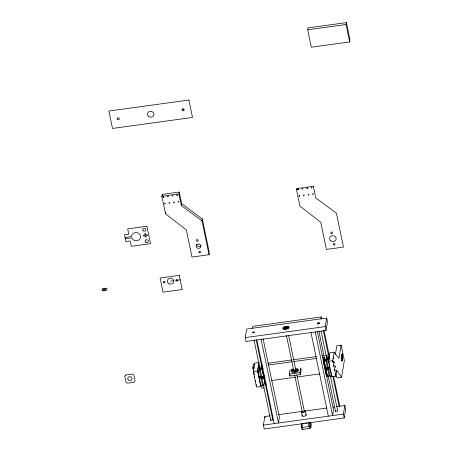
<?xml version="1.0" encoding="UTF-8"?>
<svg xmlns="http://www.w3.org/2000/svg" width="452" height="452" viewBox="0 0 452 452"><rect width="100%" height="100%" fill="white"/><g stroke="black" fill="none" stroke-linecap="round" stroke-linejoin="round"><path stroke-width="0.68" d="M258.951 375.855L258.787 375.386M325.214 365.962L325.338 366.815L325.333 366.301M342.113 358.289L341.836 356.775L342.113 358.289L341.944 357.639M161.878 196.309L162.2 194.411L179.269 192.06L181.676 203.677L181.359 205.575L201.993 220.83L209.027 254.708L191.959 257.058L186.331 229.955L165.5 213.734L161.878 196.309L178.947 193.964L179.269 192.06M165.5 213.734L165.709 212.463M201.993 220.83L202.31 218.926L181.676 203.677M209.027 254.708L209.344 252.804L202.31 218.926M245.244 337.61L246.679 329.05L326.683 318.033L327.485 321.909L326.05 330.468L246.052 341.48L245.244 337.61L325.248 326.598L326.683 318.033M252.425 328.259L252.741 326.355L321.236 316.925L321.683 319.055M307.676 29.787L307.993 27.888L346.396 22.6L350.012 40.025L349.695 41.923L311.292 47.211L307.676 29.787L346.074 24.504L346.396 22.6M254.267 374.759L252.883 367.126L253.374 364.176L254.442 364.029M253.312 371.663L254.747 363.097L259.013 362.51L257.578 371.075L260.798 386.562L256.527 387.149L253.312 371.663L257.578 371.075M258.425 366.402L258.747 364.498M263.386 368.759L262.256 369.284L263.595 376.471L259.098 377.183L259.245 376.324M266.522 383.855L265.324 384.793L260.827 385.505L259.42 378.731L260.007 376.482M263.595 376.471L262.256 369.284M260.827 385.505L260.968 384.652M260.798 386.562L261.007 385.29M265.324 384.793L263.917 378.019L265.115 377.081M336.497 406.681L344.848 405.529L345.65 409.405L344.215 417.964L264.217 428.976L263.409 425.106L264.844 416.546L270.409 415.778M300.919 368.589L301.19 369.877L300.405 374.538L289.743 376.007L289.337 374.075L290.116 369.414M289.743 376.007L289.964 374.68M300.405 374.538L300.004 372.606L300.783 367.945M310.806 427.784L310.405 425.852L310.897 422.902L311.298 424.835L310.806 427.784L309.507 428.49L302.897 429.4L301.783 429.027L301.377 427.095L301.676 425.321M320.92 318.829L321.236 316.925M329.994 367.425L325.53 367.945L325.598 367.538L324.598 367.301L323.191 360.526L323.53 358.492L324.728 357.555M325.53 367.945L324.191 360.758L323.191 360.526M331.723 375.748L327.259 376.267L327.327 375.861L326.321 375.623L324.92 368.849L325.146 367.493M327.259 376.267L325.92 369.086L324.92 368.849M329.084 357.701L328.734 359.792M335.746 375.601L337.294 377.861L341.559 377.273L336.915 370.504L335.96 376.211L331.695 376.798L328.474 361.312L329.909 352.752L334.175 352.164L338.904 358.453L341.13 345.136L336.864 345.723L335.412 354.379M326.321 375.623L326.553 374.267M335.96 376.211L332.745 360.724L334.175 352.164M331.695 376.798L331.904 375.533M341.463 360.493C341.051 357.973 341.791 363.448 341.526 360.108M342.418 354.786L342.311 353.922L342.526 355.645L342.311 353.922L342.531 355.645L342.48 354.385M341.559 377.273L344.345 360.623L341.13 345.136M344.215 417.964L343.413 414.094L344.848 405.529M301.377 427.095L302.495 427.462L309.106 426.552L310.405 425.852M263.663 376.064L264.793 375.533M326.112 370.216L326.22 371.075L326.197 370.454M330.638 370.928L330.514 370.075L330.638 370.533M298.094 189.857L298.444 189.411L297.828 189.111L297.625 189.625L298.094 189.857L297.806 188.473M302.574 189.235C303.642 187.196 300.919 189.665 302.495 188.851M307.27 188.591C308.337 186.546 305.608 189.015 307.19 188.207M299.45 196.377C300.518 194.332 297.789 196.806 299.371 195.993M303.93 195.761C304.998 193.716 302.269 196.185 303.851 195.371M285.963 327.824L287.014 327.559M259.098 377.183L257.691 370.408L262.188 369.696M326.649 357.289L329.226 356.843M259.42 378.731L263.917 378.019M294.868 372.228L294.563 372.233M296.523 189.67L298.015 189.467M125.097 237.594L131.538 236.458A4.571 4.096 9.5 0 1 135.589 232.577A4.571 4.096 9.5 0 1 140.521 235.831L140.482 237.95L139.261 239.735A4.571 4.096 9.5 0 1 132.108 238.537L131.82 237.865L125.34 238.752M170.596 281.155L173.794 280.715M176.709 280.319L180.195 279.839M260.827 364.216L262.216 364.024M267.776 363.255L292.077 359.911M293.467 359.719L316.383 356.566M321.937 355.803L324.022 355.515M325.406 355.323L329.576 354.752M252.883 367.126L254.482 366.905M258.363 366.414L259.815 366.21M261.205 366.018L262.595 365.832M268.149 365.063L292.455 361.719M293.84 361.527L316.756 358.374M322.316 357.611L324.395 357.323M325.785 357.131L329.259 356.651M258.329 366.6L259.465 366.448M253.018 368.759L254.086 368.612M324.124 361.171L328.587 360.651L329.734 366.16M328.474 361.312L332.745 360.724M291.45 369.227L292.783 369.047M289.337 374.075L300.004 372.606M325.852 369.493L330.316 368.973M271.307 380.561L295.636 377.211M297.026 377.019L319.959 373.861M263.957 387.952L262.132 388.206L260.584 385.951M278.76 414.631L302.411 411.371M304.495 411.088L326.756 408.02M333.022 407.162L334.412 406.969M263.409 425.106L343.413 414.094M302.354 423.501L303.676 423.321M304.998 423.14L306.981 422.863M258.188 367.459L257.838 369.55L258.256 371.584M329.717 366.651L329.717 366.052M253.374 364.176L253.691 364.736M328.83 361.82L328.83 362.464M259.657 379.906L259.725 380.691L259.764 380.143M327.022 374.425L327.095 374.951M257.973 371.747C257.855 373.182 258.126 370.273 257.99 371.651M196.428 244.475L196.586 245.024A2.396 2.147 9.5 0 0 199.083 246.447L199.688 246.329A2.396 2.147 9.5 0 0 200.999 245.221M346.074 24.504L349.695 41.923M325.248 326.598L326.05 330.468M324.124 330.807L329.146 355.006M333.593 376.437L339.768 406.162M323.344 330.508L328.48 355.238M332.904 376.533L339.175 406.76M328.853 357.826L329.276 359.854M330.457 369.651L331.582 375.07M321.129 331.339L326.977 359.504M330.395 375.996L337.672 411.032M326.881 360.882L328.288 367.657M328.61 369.205L330.017 375.979M326.045 360.905L327.451 367.679M327.773 369.227L329.18 376.002M318.88 331.186L324.728 359.351M328.152 375.838L335.57 411.557M324.191 360.758L325.598 367.538M325.92 369.086L327.327 375.861M323.53 358.492L323.813 359.848M317.355 331.774L333.57 409.874L332.615 415.58L315.253 331.954M310.987 332.542L328.344 416.168M310.202 422.066L310.49 423.439M309.168 422.083L310.027 426.213M309.106 426.552L309.507 428.49M308.168 422.626L309.027 426.756M305.219 410.97L306.077 415.117M288.585 335.124L295.868 370.199M296.868 375.013L304.433 411.461M286.483 335.65L293.766 370.725M294.619 374.855L302.332 411.992M301.433 411.925L302.292 416.072M301.947 423.484L302.806 427.615M302.495 427.462L302.897 429.4M301.23 423.886L301.947 427.326M263.075 338.537L279.432 417.326L278.477 423.032L261.115 339.407M256.849 339.994L274.211 423.62M256.154 339.605L262.143 368.453M263.985 377.612L272.838 419.976M254.052 340.13L259.9 368.295M260.267 369.962L261.674 376.736M261.996 378.284L270.737 420.507M259.397 370.171L260.804 376.945M261.126 378.493L262.533 385.273M258.538 372.94L258.821 374.296M264.844 416.546L265.109 417.834M182.913 108.813A1.09 0.977 9.5 0 1 184.139 110.135A1.09 0.977 9.5 0 1 182.292 110.39A1.09 0.977 9.5 0 1 182.913 108.813L183.314 110.746M178.947 193.964L181.359 205.575M162.2 194.411L162.477 195.75M253.487 369.911L253.617 370.341L253.651 369.979M256.301 384.833L256.318 385.336L256.182 384.884M337.491 410.495A1.09 0.458 -11.7 0 1 336.452 411.331A1.09 0.458 -11.7 0 1 335.644 410.749M295.167 370.391A1.74 0.729 -11.7 0 1 295.602 370.357M295.97 368.595A3.48 1.458 -11.7 0 1 297.665 370.538A3.48 1.458 -11.7 0 1 292.246 371.595A3.48 1.458 -11.7 0 1 293.354 369.103M295.405 369.386A1.74 0.729 -11.7 0 1 296.252 370.363A1.74 0.729 -11.7 0 1 293.54 370.889A1.74 0.729 -11.7 0 1 294.094 369.64M295.438 369.696A1.09 0.458 -11.7 0 1 295.721 370.295A1.09 0.458 -11.7 0 1 294.235 370.668A1.09 0.458 -11.7 0 1 293.953 370.075M298.083 369.792A3.48 1.458 -11.7 0 1 295.19 372.403A3.48 1.458 -11.7 0 1 291.766 371.019M326.626 358.295A1.859 0.78 -11.7 0 1 327.621 359.255A1.859 0.78 -11.7 0 1 324.869 359.95A1.859 0.78 -11.7 0 1 324.835 358.747M326.638 358.651A1.102 0.463 -11.7 0 1 326.971 359.21A1.102 0.463 -11.7 0 1 325.581 359.645A1.102 0.463 -11.7 0 1 325.005 359.159M326.7 358.193A2.079 0.87 -11.7 0 1 327.807 359.272A2.079 0.87 -11.7 0 1 324.734 360.046A2.079 0.87 -11.7 0 1 324.694 358.696M329.576 367.216A1.859 0.78 -11.7 0 1 327.621 368.278A1.859 0.78 -11.7 0 1 325.932 367.719M328.819 367.199A1.102 0.463 -11.7 0 1 327.954 367.894A1.102 0.463 -11.7 0 1 326.689 367.736M329.791 367.188A2.079 0.87 -11.7 0 1 327.604 368.374A2.079 0.87 -11.7 0 1 325.717 367.747M261.493 367.261A1.859 0.78 -11.7 0 1 262.397 368.295A1.859 0.78 -11.7 0 1 259.505 368.86A1.859 0.78 -11.7 0 1 260.098 367.532M261.499 367.617A1.102 0.463 -11.7 0 1 261.731 368.261A1.102 0.463 -11.7 0 1 260.132 368.572A1.102 0.463 -11.7 0 1 260.182 367.871M262.815 368.075A2.079 0.87 -11.7 0 1 259.533 369.001A2.079 0.87 -11.7 0 1 260.002 367.465M261.567 367.16A2.079 0.87 -11.7 0 1 262.894 367.6M253.821 370.702A2.187 0.316 82.2 0 1 253.719 370.165M253.826 371.572A2.187 0.316 82.2 0 1 253.713 371.199L253.606 370.73A2.187 0.316 82.2 0 1 253.504 370.194M253.335 368.572A2.187 0.316 82.2 0 1 253.335 368.148M263.646 375.601A1.859 0.78 -11.7 0 1 263.414 377.008A1.859 0.78 -11.7 0 1 260.798 376.685M263.697 376.284A1.102 0.463 -11.7 0 1 262.68 376.889A1.102 0.463 -11.7 0 1 261.555 376.702M263.77 375.505A2.079 0.87 -11.7 0 1 263.505 377.081A2.079 0.87 -11.7 0 1 260.584 376.714M303.959 410.552A1.961 0.819 -11.7 0 1 305.004 411.569A1.961 0.819 -11.7 0 1 302.106 412.297A1.961 0.819 -11.7 0 1 302.066 411.026M303.925 410.964A1.09 0.458 -11.7 0 1 304.151 411.597A1.09 0.458 -11.7 0 1 302.58 411.908A1.09 0.458 -11.7 0 1 302.625 411.213M302.354 415.094A2.187 0.915 -11.7 0 0 302.1 415.354L301.987 415.614A2.187 0.915 -11.7 0 0 303.97 416.275A2.187 0.915 -11.7 0 0 306.27 415.026L306.236 414.789A2.187 0.915 -11.7 0 0 305.755 414.433M272.33 419.292A1.09 0.458 -11.7 0 1 272.556 419.931A1.09 0.458 -11.7 0 1 270.98 420.236A1.09 0.458 -11.7 0 1 271.03 419.546M253.047 367.928L253.148 368.544L253.047 367.928M253.595 372.137L253.73 372.957L253.606 372.103M254.442 376.205L254.572 377.019L254.442 376.205M255.323 380.46L255.459 381.279L255.335 380.426M258.708 375.618L258.843 376.431L258.736 375.572M260.437 383.94L260.572 384.759L260.448 383.906M262.426 370.459L262.555 371.278L262.437 370.425M263.267 374.522L263.403 375.341L263.267 374.522M264.149 378.782L264.284 379.601L264.16 378.748M264.996 382.85L265.132 383.663L264.996 382.85M324.361 361.933L324.491 362.753L324.361 361.933M331.333 374.183L331.469 374.996L331.333 374.183M333.028 361.204L333.158 362.024L333.028 361.204M333.565 358.001L333.695 358.815L333.576 357.961M333.87 365.267L334.005 366.086L333.87 365.267M334.407 362.063L334.542 362.883L334.407 362.063M334.757 369.527L334.887 370.346L334.779 369.487M335.294 366.323L335.424 367.143L335.294 366.323M335.599 373.595L335.734 374.409L335.599 373.595M336.135 370.386L336.271 371.205L336.135 370.386M341.689 356.408L342.113 359.001L341.689 356.408M102.338 288.817L101.988 290.907L106.683 290.263L107.034 288.167L102.338 288.817M143.386 235.515C143.815 236.859 144.544 234.639 143.386 235.515M144.798 233.684C145.165 235.051 145.996 232.865 144.798 233.684M145.454 236.831C145.815 238.193 146.651 236.012 145.454 236.831M146.86 235.023C147.222 236.385 148.058 234.198 146.86 235.023M163.172 196.959C163.59 198.518 164.539 196.021 163.172 196.959M164.528 203.485C164.94 205.044 165.895 202.541 164.528 203.485M167.652 196.343C168.071 197.903 169.02 195.405 167.652 196.343M169.008 202.869C169.421 204.428 170.376 201.925 169.008 202.869M172.348 195.699C172.76 197.258 173.715 194.755 172.348 195.699M173.698 202.219C174.116 203.779 175.065 201.281 173.698 202.219M176.822 195.083C177.24 196.637 178.195 194.14 176.822 195.083M178.178 201.603C178.596 203.163 179.546 200.665 178.178 201.603M308.134 194.586C308.552 196.145 309.501 193.642 308.134 194.586M311.258 187.444C311.677 189.004 312.626 186.506 311.258 187.444M312.614 193.97C313.033 195.53 313.982 193.027 312.614 193.97M291.975 370.544L292.597 370.493L291.975 370.544M294.342 371.329L294.964 371.278L294.342 371.329M297.094 369.838L297.715 369.787L297.094 369.838M125.792 374.99L124.814 376.25L126.063 382.251L127.492 383.177L134.108 382.268L135.086 381.008L133.837 375.007L132.408 374.081L125.792 374.99M333.988 243.594L333.768 243.651A0.87 0.78 9.5 0 0 334.265 245.148L334.48 245.097A0.87 0.78 9.5 0 0 333.988 243.594M198.202 244.057L197.597 244.176A2.396 2.147 9.5 0 0 196.112 246.38L196.264 246.928A2.396 2.147 9.5 0 0 198.761 248.351L199.366 248.227A2.396 2.147 9.5 0 0 200.857 246.024L200.705 245.476A2.396 2.147 9.5 0 0 198.202 244.057M188.879 100.028L108.875 111.039L112.491 128.464L192.495 117.447L188.879 100.028M313.383 186.326L296.314 188.676L299.93 206.095L320.767 222.322L326.395 249.419L343.463 247.069L336.429 213.197L315.795 197.942L313.383 186.326M146.877 226.232L127.679 228.876L128.78 234.198L124.515 234.786L125.922 241.56L130.187 240.972L131.295 246.295L150.493 243.656L146.877 226.232M179.269 275.387L160.07 278.025L163.002 292.156L182.207 289.517L179.269 275.387M197.49 241.131L197.264 241.148A0.87 0.78 9.5 0 1 196.49 240.001A0.87 0.78 9.5 0 1 197.942 239.893A0.87 0.78 9.5 0 1 197.49 241.131M127.984 379.414L127.809 378.923A2.187 1.961 9.5 0 1 129.549 376.685A2.187 1.961 9.5 0 1 132.091 378.335L132.12 378.849A2.187 1.961 9.5 0 1 127.984 379.414M331.056 233.249A0.87 0.78 9.5 0 0 332.531 233.046A0.87 0.78 9.5 0 0 331.553 231.983A0.87 0.78 9.5 0 0 331.056 233.249M330.446 240.402A3.266 2.927 9.5 0 0 335.989 239.639A3.266 2.927 9.5 0 0 332.316 235.661A3.266 2.927 9.5 0 0 330.446 240.402M199.033 252.498A0.87 0.78 9.5 0 0 200.507 252.295A0.87 0.78 9.5 0 0 199.53 251.233A0.87 0.78 9.5 0 0 199.033 252.498M145.454 242.108A1.633 1.463 9.5 0 0 148.228 241.724A1.633 1.463 9.5 0 0 146.392 239.741A1.633 1.463 9.5 0 0 145.454 242.108M143.086 230.689A1.633 1.463 9.5 0 0 145.855 230.305A1.633 1.463 9.5 0 0 144.018 228.316A1.633 1.463 9.5 0 0 143.086 230.689M144.826 235.871A0.87 0.78 9.5 0 0 146.307 235.667A0.87 0.78 9.5 0 0 145.324 234.611A0.87 0.78 9.5 0 0 144.826 235.871M148.216 116.079A3.266 2.927 9.5 0 0 153.759 115.316A3.266 2.927 9.5 0 0 150.081 111.339A3.266 2.927 9.5 0 0 148.216 116.079M117.435 119.317A1.09 0.977 9.5 0 0 119.283 119.062A1.09 0.977 9.5 0 0 118.057 117.74A1.09 0.977 9.5 0 0 117.435 119.317M103.909 290.02A1.09 0.458 -11.7 0 0 105.576 289.393A1.09 0.458 -11.7 0 0 104.045 289.201A1.09 0.458 -11.7 0 0 103.909 290.02M163.573 282.523A0.87 0.78 9.5 0 0 165.053 282.319A0.87 0.78 9.5 0 0 164.07 281.257A0.87 0.78 9.5 0 0 163.573 282.523M176.048 280.805A0.87 0.78 9.5 0 0 177.529 280.602A0.87 0.78 9.5 0 0 176.546 279.539A0.87 0.78 9.5 0 0 176.048 280.805M168.127 282.992A3.266 2.927 9.5 0 0 173.67 282.229A3.266 2.927 9.5 0 0 169.992 278.257A3.266 2.927 9.5 0 0 168.127 282.992M285.359 328.305A1.09 0.458 -11.7 0 0 287.031 327.677A1.09 0.458 -11.7 0 0 285.5 327.485A1.09 0.458 -11.7 0 0 285.359 328.305M341.3 355.837A3.266 0.475 82.2 0 0 342.345 360.865A3.266 0.475 82.2 0 0 342.181 356.21A3.266 0.475 82.2 0 0 341.3 355.837M341.39 356.086A2.814 0.412 82.2 0 0 342.288 360.419A2.814 0.412 82.2 0 0 342.147 356.408A2.814 0.412 82.2 0 0 341.39 356.086M285.201 328.44A1.379 0.576 -11.7 0 0 287.314 327.638A1.379 0.576 -11.7 0 0 285.376 327.395A1.379 0.576 -11.7 0 0 285.201 328.44M284.404 329.079A2.814 1.175 -11.7 0 0 288.721 327.44A2.814 1.175 -11.7 0 0 284.766 326.949A2.814 1.175 -11.7 0 0 284.404 329.079M284.155 329.276A3.266 1.367 -11.7 0 0 289.161 327.384A3.266 1.367 -11.7 0 0 284.568 326.807A3.266 1.367 -11.7 0 0 284.155 329.276M317.762 323.847A1.09 0.458 -11.7 0 0 319.428 323.214A1.09 0.458 -11.7 0 0 317.925 323.022A1.09 0.458 -11.7 0 0 317.79 323.841A1.09 0.458 -11.7 0 0 319.457 323.214A1.09 0.458 -11.7 0 0 317.897 323.022A1.09 0.458 -11.7 0 0 317.762 323.847M252.928 332.796A1.09 0.458 -11.7 0 0 254.6 332.163A1.09 0.458 -11.7 0 0 253.069 331.971A1.09 0.458 -11.7 0 0 252.928 332.796"/></g></svg>
